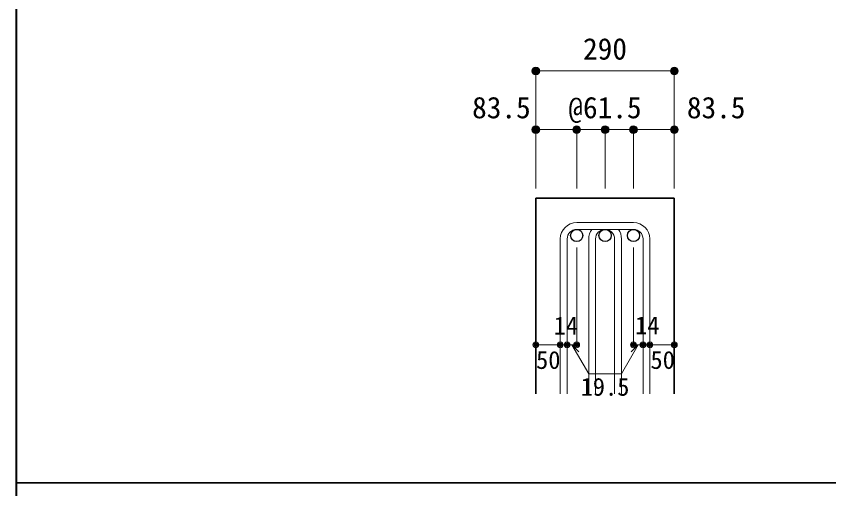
# Model space of a CAD drawing. Units: millimetres at full size, sheet at 1:20; details may follow other scales. Extents: x -3982 to 3969, y -2797 to 2801.
# Drawn here: x -3982 to -2322, y -10 to 956 of the extents above; entities that cross this region are included whole.
import ezdxf
from ezdxf.enums import TextEntityAlignment as Align

# ---------------------------------------------------------------- set-up
doc = ezdxf.new("R2010")
doc.units = ezdxf.units.MM
doc.header["$LTSCALE"] = 20
doc.header["$PDMODE"] = 32
doc.header["$PDSIZE"] = 12
for name, color, linetype, lineweight in [('6-1_躯体線', 2, 'Continuous', 35), ('6-5_梁主筋', 7, 'Continuous', 18), ('6-6_S.T.P.', 7, 'Continuous', 18), ('6-D_寸法', 4, 'Continuous', 9), ('F-0_枠', 6, 'Continuous', 40)]:
    doc.layers.add(name, color=color, linetype=linetype, lineweight=lineweight)
doc.styles.add('ＭＳ ゴシック', font='')
doc.styles.get('ＭＳ ゴシック').set_extended_font_data('MS Gothic')

msp = doc.modelspace()

# ---------------------------------------------------------------- linework, layer by layer
at = {"layer": '6-1_躯体線'}
for p, q in [((-2920.37, 584.12), (-2920.37, 184.12)), ((-2920.37, 584.12), (-2637.37, 584.12)), ((-2637.37, 584.12), (-2637.37, 184.12))]:
    msp.add_line(p, q, dxfattribs=at)
at = {"layer": '6-5_梁主筋', "color": 3, "lineweight": 25}
for centre in [(-2836.87, 507.62), (-2778.87, 507.62), (-2720.87, 507.62)]:
    msp.add_circle(centre, 12.5, dxfattribs=at)
at = {"layer": '6-6_S.T.P.'}
for p, q in [((-2720.87, 534.12), (-2836.87, 534.12)), ((-2720.87, 520.12), (-2836.87, 520.12)), ((-2870.37, 500.62), (-2870.37, 184.12)), ((-2856.37, 500.62), (-2856.37, 184.12)), ((-2812.37, 500.62), (-2812.37, 184.12)), ((-2798.37, 500.62), (-2798.37, 184.12)), ((-2759.37, 500.62), (-2759.37, 184.12)), ((-2745.37, 500.62), (-2745.37, 184.12)), ((-2701.37, 500.62), (-2701.37, 184.12)), ((-2687.37, 500.62), (-2687.37, 184.12))]:
    msp.add_line(p, q, dxfattribs=at)
for centre, radius, start, end in [((-2836.87, 500.62), 33.5, 90, 180), ((-2720.87, 500.62), 33.5, 0, 90), ((-2836.87, 500.62), 19.5, 90, 180), ((-2778.87, 500.62), 33.5, 144.40235, 180), ((-2778.87, 500.62), 19.5, 90, 180), ((-2778.87, 500.62), 19.5, 0, 90), ((-2778.87, 500.62), 33.5, 0, 35.59765), ((-2720.87, 500.62), 19.5, 0, 90)]:
    msp.add_arc(centre, radius, start, end, dxfattribs=at)
at = {"layer": '6-D_寸法'}
for p, q in [((-2920.37, 844.12), (-2637.37, 844.12)), ((-2637.37, 844.12), (-2637.37, 724.12)), ((-2920.37, 724.12), (-2920.37, 604.12)), ((-2836.87, 724.12), (-2836.87, 604.12)), ((-2778.87, 724.12), (-2778.87, 604.12)), ((-2720.87, 724.12), (-2720.87, 604.12)), ((-2637.37, 724.12), (-2637.37, 604.12)), ((-2836.87, 284.12), (-2836.87, 483.45)), ((-2720.87, 284.12), (-2720.87, 483.45)), ((-2920.37, 284.12), (-2870.37, 284.12)), ((-2870.37, 284.12), (-2836.87, 284.12)), ((-2846.62, 284.12), (-2832.48, 269.98)), ((-2846.62, 284.12), (-2812.39, 224.85)), ((-2711.12, 284.12), (-2745.34, 224.85)), ((-2711.12, 284.12), (-2725.26, 269.98)), ((-2720.87, 284.12), (-2637.37, 284.12)), ((-2701.37, 284.12), (-2687.37, 284.12)), ((-2812.39, 224.85), (-2745.34, 224.85))]:
    msp.add_line(p, q, dxfattribs=at)
for points in [[(-2920.37, 844.12), (-2920.37, 724.12), (-2836.87, 724.12)], [(-2836.87, 724.12), (-2778.87, 724.12), (-2637.37, 724.12)]]:
    msp.add_lwpolyline(points, dxfattribs=at)
for centre, radius in [((-2920.37, 844.12), 8), ((-2920.37, 844.12), 7.2), ((-2920.37, 844.12), 6.4), ((-2920.37, 844.12), 5.6), ((-2920.37, 844.12), 4.8), ((-2920.37, 844.12), 4), ((-2920.37, 844.12), 3.2), ((-2637.37, 844.12), 8), ((-2637.37, 844.12), 7.2), ((-2637.37, 844.12), 6.4), ((-2637.37, 844.12), 5.6), ((-2637.37, 844.12), 4.8), ((-2637.37, 844.12), 4), ((-2637.37, 844.12), 3.2), ((-2920.37, 844.12), 2.4), ((-2920.37, 844.12), 1.6), ((-2920.37, 844.12), 0.8), ((-2637.37, 844.12), 2.4), ((-2637.37, 844.12), 1.6), ((-2637.37, 844.12), 0.8), ((-2920.37, 724.12), 8), ((-2920.37, 724.12), 7.2), ((-2920.37, 724.12), 6.4), ((-2836.87, 724.12), 8), ((-2836.87, 724.12), 7.2), ((-2836.87, 724.12), 6.4), ((-2778.87, 724.12), 8), ((-2778.87, 724.12), 7.2), ((-2778.87, 724.12), 6.4), ((-2720.87, 724.12), 8), ((-2720.87, 724.12), 7.2), ((-2720.87, 724.12), 6.4), ((-2637.37, 724.12), 8), ((-2637.37, 724.12), 7.2), ((-2637.37, 724.12), 6.4), ((-2920.37, 724.12), 5.6), ((-2920.37, 724.12), 4.8), ((-2920.37, 724.12), 4), ((-2920.37, 724.12), 3.2), ((-2920.37, 724.12), 2.4), ((-2920.37, 724.12), 1.6), ((-2920.37, 724.12), 0.8), ((-2836.87, 724.12), 5.6), ((-2836.87, 724.12), 4.8), ((-2836.87, 724.12), 4), ((-2836.87, 724.12), 3.2), ((-2836.87, 724.12), 2.4), ((-2836.87, 724.12), 1.6), ((-2836.87, 724.12), 0.8), ((-2778.87, 724.12), 5.6), ((-2778.87, 724.12), 4.8), ((-2778.87, 724.12), 4), ((-2778.87, 724.12), 3.2), ((-2778.87, 724.12), 2.4), ((-2778.87, 724.12), 1.6), ((-2778.87, 724.12), 0.8), ((-2720.87, 724.12), 5.6), ((-2720.87, 724.12), 4.8), ((-2720.87, 724.12), 4), ((-2720.87, 724.12), 3.2), ((-2720.87, 724.12), 2.4), ((-2720.87, 724.12), 1.6), ((-2720.87, 724.12), 0.8), ((-2637.37, 724.12), 5.6), ((-2637.37, 724.12), 4.8), ((-2637.37, 724.12), 4), ((-2637.37, 724.12), 3.2), ((-2637.37, 724.12), 2.4), ((-2637.37, 724.12), 1.6), ((-2637.37, 724.12), 0.8), ((-2920.37, 284.12), 4), ((-2920.37, 284.12), 3.6), ((-2920.37, 284.12), 3.2), ((-2920.37, 284.12), 2.8), ((-2920.37, 284.12), 2.4), ((-2920.37, 284.12), 2), ((-2920.37, 284.12), 1.6), ((-2920.37, 284.12), 1.2), ((-2920.37, 284.12), 0.8), ((-2920.37, 284.12), 0.4), ((-2870.37, 284.12), 4), ((-2870.37, 284.12), 3.6), ((-2870.37, 284.12), 3.2), ((-2870.37, 284.12), 2.8), ((-2870.37, 284.12), 2.4), ((-2870.37, 284.12), 2), ((-2870.37, 284.12), 1.6), ((-2870.37, 284.12), 1.2), ((-2870.37, 284.12), 0.8), ((-2870.37, 284.12), 0.4), ((-2856.37, 284.12), 4), ((-2856.37, 284.12), 3.6), ((-2856.37, 284.12), 3.2), ((-2856.37, 284.12), 2.8), ((-2856.37, 284.12), 2.4), ((-2856.37, 284.12), 2), ((-2856.37, 284.12), 1.6), ((-2856.37, 284.12), 1.2), ((-2856.37, 284.12), 0.8), ((-2856.37, 284.12), 0.4), ((-2836.87, 284.12), 4), ((-2836.87, 284.12), 3.6), ((-2836.87, 284.12), 3.2), ((-2836.87, 284.12), 2.8), ((-2836.87, 284.12), 2.4), ((-2836.87, 284.12), 2), ((-2836.87, 284.12), 1.6), ((-2836.87, 284.12), 1.2), ((-2836.87, 284.12), 0.8), ((-2836.87, 284.12), 0.4), ((-2720.87, 284.12), 4), ((-2720.87, 284.12), 3.6), ((-2720.87, 284.12), 3.2), ((-2720.87, 284.12), 2.8), ((-2720.87, 284.12), 2.4), ((-2720.87, 284.12), 2), ((-2720.87, 284.12), 1.6), ((-2720.87, 284.12), 1.2), ((-2720.87, 284.12), 0.8), ((-2720.87, 284.12), 0.4), ((-2701.37, 284.12), 4), ((-2701.37, 284.12), 3.6), ((-2701.37, 284.12), 3.2), ((-2701.37, 284.12), 2.8), ((-2701.37, 284.12), 2.4), ((-2701.37, 284.12), 2), ((-2701.37, 284.12), 1.6), ((-2701.37, 284.12), 1.2), ((-2701.37, 284.12), 0.8), ((-2701.37, 284.12), 0.4), ((-2687.37, 284.12), 4), ((-2687.37, 284.12), 3.6), ((-2687.37, 284.12), 3.2), ((-2687.37, 284.12), 2.8), ((-2687.37, 284.12), 2.4), ((-2687.37, 284.12), 2), ((-2687.37, 284.12), 1.6), ((-2687.37, 284.12), 1.2), ((-2687.37, 284.12), 0.8), ((-2687.37, 284.12), 0.4), ((-2637.37, 284.12), 4), ((-2637.37, 284.12), 3.6), ((-2637.37, 284.12), 3.2), ((-2637.37, 284.12), 2.8), ((-2637.37, 284.12), 2.4), ((-2637.37, 284.12), 2), ((-2637.37, 284.12), 1.6), ((-2637.37, 284.12), 1.2), ((-2637.37, 284.12), 0.8), ((-2637.37, 284.12), 0.4)]:
    msp.add_circle(centre, radius, dxfattribs=at)
at = {"layer": '6-D_寸法', "color": 7}
for p in [(-2920.37, 844.12), (-2637.37, 844.12), (-2920.37, 724.12), (-2836.87, 724.12), (-2778.87, 724.12), (-2720.87, 724.12), (-2637.37, 724.12), (-2920.37, 284.12), (-2870.37, 284.12), (-2856.37, 284.12), (-2836.87, 284.12), (-2720.87, 284.12), (-2701.37, 284.12), (-2687.37, 284.12), (-2637.37, 284.12)]:
    msp.add_point(p, dxfattribs=at)
at = {"layer": 'F-0_枠'}
msp.add_line((-3981.92, 2800.77), (-3981.92, -2796.83), dxfattribs=at)
at = {"layer": 'F-0_枠', "color": 2, "lineweight": 35}
msp.add_line((2482.4, 1.97), (-3981.92, 1.97), dxfattribs=at)

# ---------------------------------------------------------------- texts
at = {"layer": '6-D_寸法', "style": 'ＭＳ ゴシック'}
for s, height, p in [('290', 43.99, (-2823.87, 854.12)), ('83.5', 43.99, (-3050.55, 734.12)), ('@61.5', 43.99, (-2853.87, 734.12)), ('83.5', 43.99, (-2611.74, 734.12)), ('14', 36.66, (-2883.68, 294.2)), ('14', 36.66, (-2717.65, 294.59)), ('50', 36.66, (-2919.89, 223.91)), ('50', 36.66, (-2686.15, 223.93)), ('19.5', 36.66, (-2828.87, 169.04))]:
    msp.add_text(s, height=height, dxfattribs=at).set_placement(p, align=Align.BOTTOM_LEFT)

doc.saveas('drawing.dxf')
